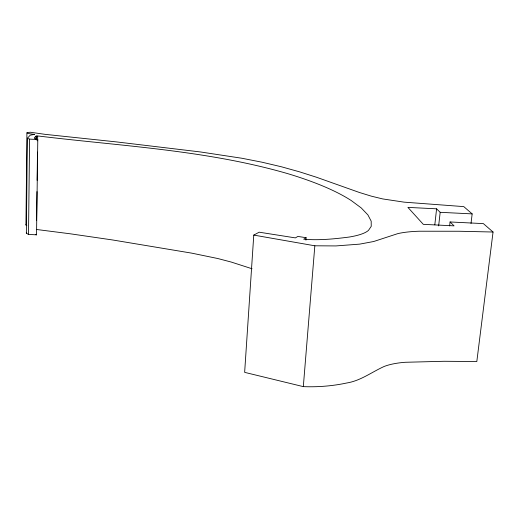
<?xml version="1.0" encoding="UTF-8"?>
<svg xmlns="http://www.w3.org/2000/svg" width="519" height="519" viewBox="0 0 519 519"><rect width="100%" height="100%" fill="white"/><g stroke="black" fill="none" stroke-linecap="round" stroke-linejoin="round"><path stroke-width="0.78" d="M26.826 225.583A11.853 2.79 0.9 0 1 25.95 224.987L26.91 132.845L30.115 132.209L45.134 134.35L116.172 141.875L200.373 151.944L241.893 158.25L262.082 162.22L281.363 166.768L299.515 171.828L316.428 177.219L359.42 192.491L371.448 196.188L382.704 198.926L404.061 202.144L463.772 206.614L472.16 213.893L471.012 223.481M305.938 240.135L306.126 237.715L303.699 239.207C318.815 240.511 334.197 238.993 349.235 237.04A76.708 17.082 4.2 0 0 368.522 230.326L371.234 226.342L371.189 221.172L367.913 214.924L361.23 207.931L351.298 200.581A457.479 102.58 -0.3 0 0 287.883 173.69C206.886 150.186 121.997 146.163 38.685 136.049L36.019 136.114L34.462 137.678A13.676 2.141 1.6 0 0 37.79 139.52L36.544 234.828L28.519 234.432L26.352 233.271L27.351 138.307L30.16 135.219L34.624 134.363A12.119 1.836 1.6 0 1 26.91 132.845M28.519 234.432L29.577 139.111L27.351 138.307M35.98 139.339L36.019 136.114M36.667 140.046L36.719 136.017M36.59 220.614L36.966 191.602M37.115 180.32L37.478 152.112M37.628 140.831L37.686 135.991M26.352 233.271L26.391 232.642M306.126 237.715L297.861 236.417L295.389 237.897L259.189 232.194L253.772 235.088L244.644 372.357L303.317 386.629C317.875 387.206 332.53 386.032 346.783 382.99C360.601 380.784 371.747 372.071 384.164 366.466A65.303 22.817 8.4 0 1 405.3 362.281L444.011 361.282L476.818 361.535L493.05 232.019L483.364 223.611L450.077 221.963L449.623 225.96M303.317 386.629L314.832 245.798L253.772 235.088M434.818 224.818L436.589 208.82L407.908 207.392L423.296 224.344L454.073 225.862L450.077 221.963M438.652 225.895L440.17 212.31L436.589 208.82M25.95 224.987L26.047 224.5M314.832 245.798L335.903 245.928L359.667 244.131L373.68 241.517L397.703 233.654A67.587 15.395 6.3 0 1 419.346 231.221L459.224 231.253L493.05 232.019M29.577 139.111L37.79 139.52M440.17 212.31L472.16 213.893M36.473 229.476L70.448 233.822L112.668 239.979L191.654 253.129L217.818 258.533L231.195 262.043L252.072 268.764M36.544 234.828A13.364 3.25 0.9 0 1 35.35 234.432"/></g></svg>
